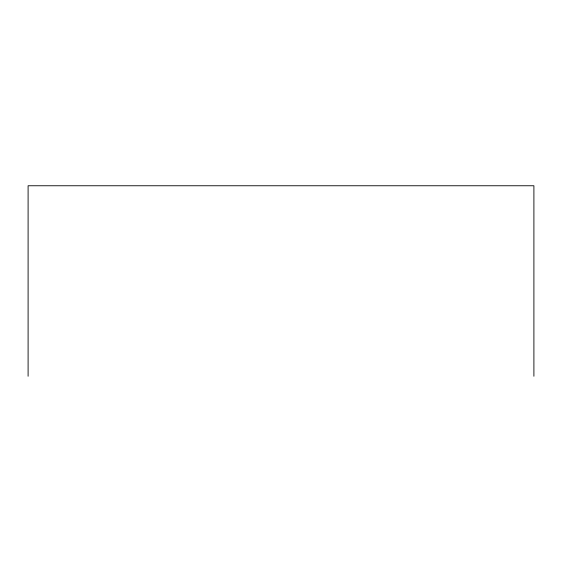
<?xml version="1.0" encoding="UTF-8"?>
<svg xmlns="http://www.w3.org/2000/svg" width="562" height="562" viewBox="0 0 562 562"><rect width="100%" height="100%" fill="white"/><g stroke="black" fill="none" stroke-linecap="round" stroke-linejoin="round"><path stroke-width="0.84" d="M533.9 376.245L533.9 185.755L28.1 185.755L28.1 376.245"/></g></svg>
